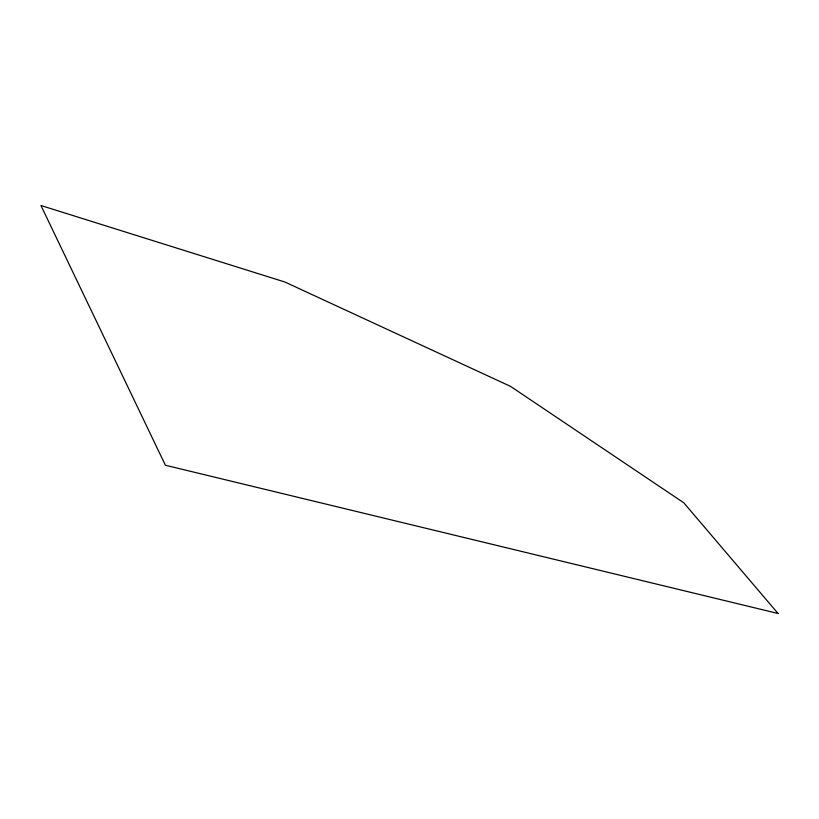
<?xml version="1.0" encoding="UTF-8"?>
<svg xmlns="http://www.w3.org/2000/svg" width="819" height="819" viewBox="0 0 819 819"><rect width="100%" height="100%" fill="white"/><g stroke="black" fill="none" stroke-linecap="round" stroke-linejoin="round"><path stroke-width="1.23" d="M778.05 613.492L165.397 465.243L40.95 205.508L284.879 282.012L510.606 386.414L683.804 502.815L778.05 613.492"/></g></svg>
